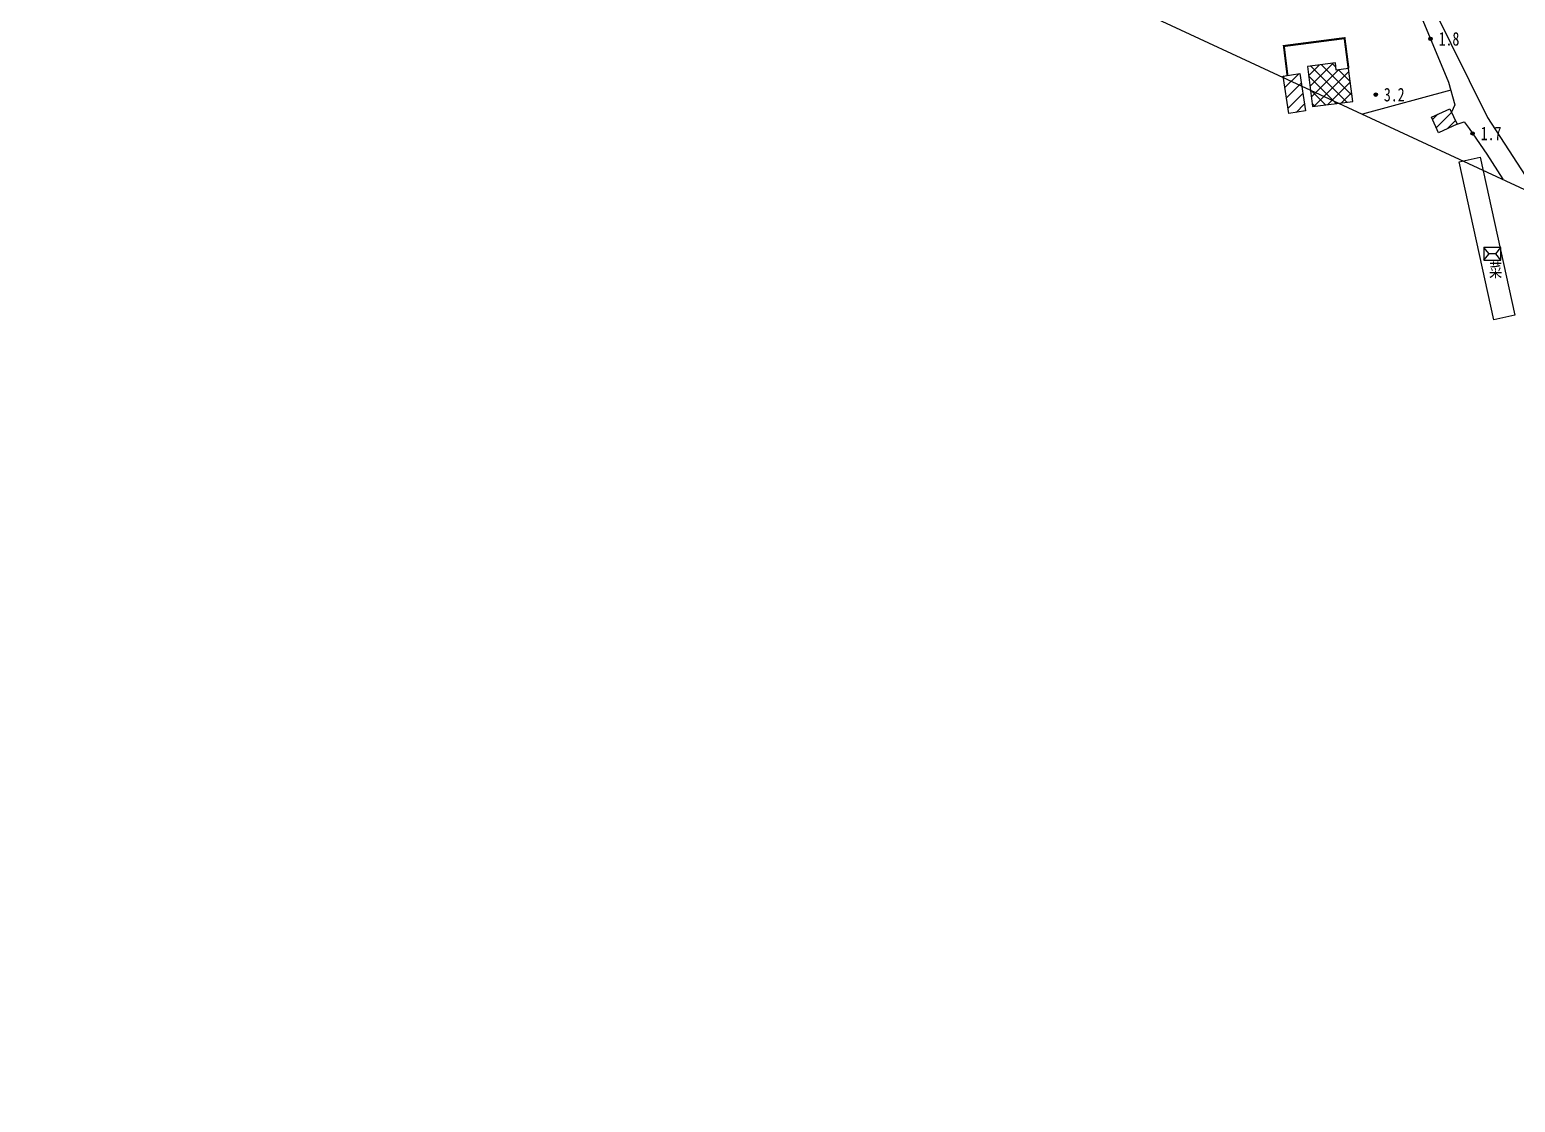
# Model space of a CAD drawing. Header units: metres. Extents: x 494039 to 619385, y 3351420 to 3402703.
# Drawn here: x 583455.8 to 583894.4, y 3394767.6 to 3395084.3 of the extents above; entities that cross this region are included whole.
import ezdxf
from ezdxf.enums import TextEntityAlignment as Align

# ---------------------------------------------------------------- set-up
doc = ezdxf.new("R2010")
doc.units = ezdxf.units.M
for name, pattern in [('2430', [0]), ('8521', [0]), ('9610', [0])]:
    doc.linetypes.add(name, pattern=pattern)
for name, color, linetype in [('210100', 130, 'Continuous'), ('310300', 8, 'Continuous'), ('310500', 8, 'Continuous'), ('330400', 8, 'Continuous'), ('380201', 8, '2430'), ('720100', 8, 'Continuous'), ('760201', 8, '8521'), ('810100', 8, '9610'), ('范围线', 8, 'Continuous')]:
    doc.layers.add(name, color=color, linetype=linetype)
pattern_1 = [(45, (0, 0), (-1.767766953, 1.767766953), [])]

# ---------------------------------------------------------------- blocks, each defined once
blk = doc.blocks.new('p_point')
for radius in [0.25, 0.2, 0.15, 0.1, 0.05]:
    blk.add_circle((0, 0), radius)
blk.add_point((0, 0))
blk = doc.blocks.new('mf')
for p, q in [((1.25, 0.95), (-1.25, 0.95)), ((-1.25, 0.95), (-1.25, -0.95)), ((0.5, 0), (-0.5, 0)), ((1.25, -0.95), (1.25, 0.95)), ((-1.25, -0.95), (1.25, -0.95))]:
    blk.add_line(p, q)
at = {"flags": 128}
for points in [[(-1.25, -0.95), (-0.5, 0), (-1.25, 0.95)], [(1.25, -0.95), (0.5, 0), (1.25, 0.95)]]:
    blk.add_lwpolyline(points, dxfattribs=at)
blk = doc.blocks.new('1-3&1-4')
at = {"layer": '310300', "linetype": 'Continuous'}
h = blk.add_hatch(dxfattribs=at)
h.set_pattern_fill('ANSI31', color=8, scale=20, style=0)
h.set_pattern_definition(pattern_1)
h.paths.add_polyline_path([(583825.8619, 3395070.627), (583830.7279, 3395071.3585), (583832.3861, 3395060.3271), (583827.5201, 3395059.5956)])
h = blk.add_hatch(dxfattribs=at)
h.set_pattern_fill('ANSI31', color=8, scale=20, style=0)
h.set_pattern_definition(pattern_1)
h.paths.add_polyline_path([(583871.7059, 3395053.8955), (583869.5912, 3395058.4628), (583875.0419, 3395060.9865), (583877.1566, 3395056.4192)])
at = {"layer": '310500', "linetype": 'Continuous'}
h = blk.add_hatch(dxfattribs=at)
h.set_pattern_fill('ANSI37', color=8, scale=20, style=0)
h.set_pattern_definition([(45, (0, 0), (-1.767766953, 1.767766953), []), (135, (0, 0), (-1.767766953, -1.767766953), [])])
h.paths.add_polyline_path([(583846.3619, 3395063.1347), (583845.123, 3395072.8579), (583841.5077, 3395072.3973), (583841.2362, 3395074.5282), (583832.9955, 3395073.4782), (583834.5059, 3395061.6241)])
at = {"layer": '210100', "color": 141, "linetype": 'Continuous', "elevation": 0.3167, "flags": 128}
blk.add_lwpolyline([(583866.557, 3395097.5942), (583869.868, 3395091.1587), (583886.1088, 3395058.3991), (583901.0615, 3395035.331)], dxfattribs=at)
at = {"layer": '310300', "color": 8, "linetype": 'Continuous', "elevation": 5.5117, "flags": 128}
blk.add_lwpolyline([(583825.8619, 3395070.627), (583830.7279, 3395071.3585), (583832.3861, 3395060.3271), (583827.5201, 3395059.5956)], close=True, dxfattribs=at)
at = {"layer": '310300', "color": 8, "linetype": 'Continuous', "flags": 128}
blk.add_lwpolyline([(583871.7059, 3395053.8955), (583869.5912, 3395058.4628), (583875.0419, 3395060.9865), (583877.1566, 3395056.4192)], close=True, dxfattribs=at)
at = {"layer": '310500', "color": 8, "linetype": 'Continuous', "elevation": 10.4017, "flags": 128}
blk.add_lwpolyline([(583846.3619, 3395063.1347), (583845.123, 3395072.8579), (583841.5077, 3395072.3973), (583841.2362, 3395074.5282), (583832.9955, 3395073.4782), (583834.5059, 3395061.6241)], close=True, dxfattribs=at)
at = {"layer": '330400', "color": 8, "linetype": 'Continuous', "elevation": 3.8049, "flags": 128}
blk.add_lwpolyline([(583894.1844, 3395000.0595), (583887.9958, 3394998.6982), (583877.7495, 3395045.2789), (583883.938, 3395046.6402)], close=True, dxfattribs=at)
at = {"layer": '380201', "color": 8, "linetype": '2430', "const_width": 0.6, "flags": 128}
blk.add_lwpolyline([(583845.123, 3395072.8579), (583843.958, 3395081.8202), (583826.0374, 3395079.4907), (583827.1031, 3395070.8136)], dxfattribs=at)
at = {"layer": '760201', "color": 8, "linetype": '8521', "flags": 128}
for points in [[(583863.5477, 3395096.5643), (583865.96, 3395090.9345), (583867.0244, 3395087.0673), (583874.6833, 3395068.8527), (583876.4842, 3395062.1776), (583875.5289, 3395059.9346)], [(583877.1566, 3395056.4192), (583879.218, 3395057.0641), (583880.7106, 3395055.1578), (583885.9871, 3395047.5576), (583890.6587, 3395040.1602)]]:
    blk.add_lwpolyline(points, dxfattribs=at)
at = {"layer": '810100', "color": 8, "linetype": '9610', "elevation": 2.9847, "flags": 128}
blk.add_lwpolyline([(583875.3369, 3395066.4302), (583849.2627, 3395059.3772)], dxfattribs=at)
at = {"layer": '范围线', "color": 8, "flags": 128}
blk.add_lwpolyline([(580974.9971, 3398172.2884), (580158.1729, 3397748.7629), (583102.2681, 3395406.1495), (589376.9328, 3392493.3034), (594318.9563, 3392016.403), (594002.9657, 3392059.9931), (593709.5027, 3392110.274), (593489.39, 3392154.2585), (593446.55, 3392164.1073), (593184.0367, 3392224.4585), (592856.0894, 3392311.9807), (592630.9821, 3392379.424), (592345.2786, 3392474.0542), (592112.8421, 3392558.6278), (591835.9381, 3392668.5492), (591571.4074, 3392783.2499), (591303.4331, 3392909.9936), (591275.2655, 3392923.316), (591065.2798, 3393031.2284), (591019.813, 3393054.5939), (590886.2864, 3393127.1825), (590776.1303, 3393189.2284), (589711.9005, 3393302.4152), (583546.9224, 3396125.8295)], close=True, dxfattribs=at)
at = {"layer": '330400', "color": 8, "linetype": 'Continuous', "xscale": 2, "yscale": 2}
blk.add_blockref('mf', (583887.6104, 3395018.1473), dxfattribs=at)
at = {"layer": '720100', "color": 8, "linetype": 'Continuous', "xscale": 2, "yscale": 2, "zscale": 2}
for p in [(583869.3176, 3395081.6137, 1.801), (583853.1634, 3395065.1382, 3.1512), (583881.7363, 3395053.6803, 1.692)]:
    blk.add_blockref('p_point', p, dxfattribs=at)
at = {"color": 8, "width": 0.75}
blk.add_text('菜', height=4, dxfattribs=at).set_placement((583888.5534, 3395013.302, 3.8049), align=Align.MIDDLE_CENTER)
at = {"layer": '720100', "color": 8, "width": 0.75}
for s, p in [('1.8', (583871.7176, 3395081.6137, 1.801)), ('3.2', (583855.5634, 3395065.1382, 3.1512)), ('1.7', (583884.1363, 3395053.6803, 1.692))]:
    blk.add_text(s, height=4, dxfattribs=at).set_placement(p, align=Align.MIDDLE_LEFT)

msp = doc.modelspace()

# ---------------------------------------------------------------- block references
msp.add_blockref('1-3&1-4', (0, 0))

doc.saveas('drawing.dxf')
